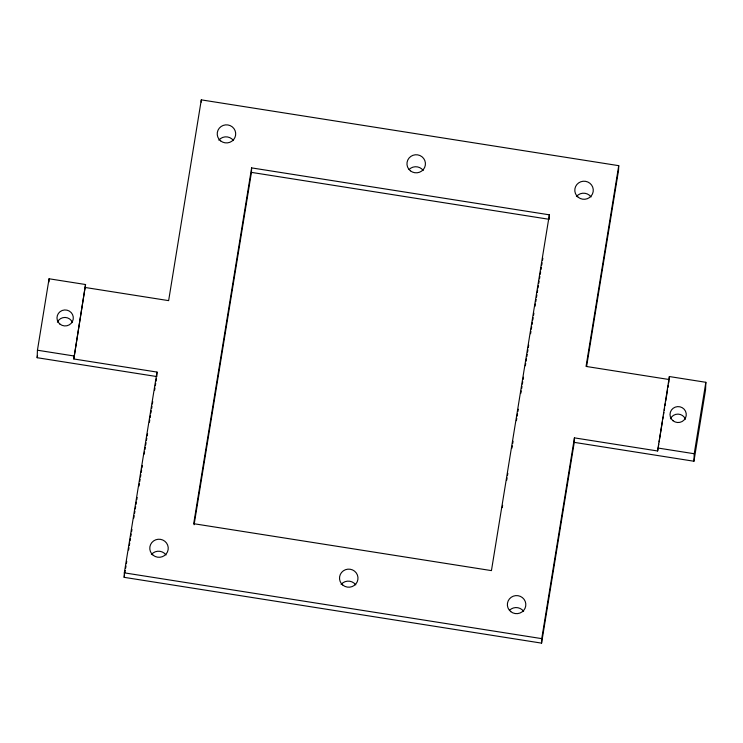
<?xml version="1.0" encoding="UTF-8"?>
<svg xmlns="http://www.w3.org/2000/svg" width="743" height="743" viewBox="0 0 743 743"><rect width="100%" height="100%" fill="white"/><g stroke="black" fill="none" stroke-linecap="round" stroke-linejoin="round"><path stroke-width="1.11" d="M37.15 357.708L37.438 350.222L49.066 278.774L85.556 284.523L73.808 358.971L157.005 372.076L156.829 376.571L37.15 357.708L37.521 355.442M48.945 281.987L49.066 278.774M73.808 358.971L85.556 284.523M657.992 448.716L657.62 450.982L574.423 437.868L574.255 442.364L541.573 643.132L124.155 577.339L124.322 572.844L157.005 372.076M201.223 102.116L201.307 99.868L618.733 165.67L618.557 170.166L586.626 366.355M251.44 172.385L251.617 167.89L549.356 214.82L549.188 219.315L251.44 172.385L194.09 524.753M541.573 643.132L541.749 638.636L574.423 437.868M657.62 450.982L669.359 376.543L705.85 382.301L705.562 389.787L693.934 461.236L574.255 442.364M669.285 378.54L669.359 376.543M693.934 461.236L694.222 453.741L705.85 382.301M201.307 99.868L168.633 300.636L85.436 287.522M124.155 577.339L124.527 575.054M124.898 572.769L125.27 570.494M125.641 568.209L126.013 565.934M126.384 563.649L126.756 561.364M128.613 549.959L128.976 547.675M129.347 545.399L129.719 543.114M130.09 540.83L130.462 538.554M130.833 536.27L131.205 533.994M131.576 531.709L131.948 529.425M133.805 518.02L134.177 515.735M134.548 513.459L134.92 511.175M135.291 508.899L135.663 506.615M136.034 504.33L136.406 502.054M136.777 499.77L137.149 497.485M139.006 486.08L139.378 483.795M139.749 481.52L140.121 479.235M140.492 476.96L140.864 474.675M141.235 472.39L141.607 470.115M141.978 467.83L142.35 465.545M144.207 454.14L144.579 451.855M144.95 449.58L145.322 447.295M145.693 445.02L146.065 442.735M146.436 440.45L146.808 438.175M147.179 435.89L147.551 433.606M149.408 422.2L149.78 419.925M150.151 417.64L150.523 415.356M150.885 413.08L151.256 410.795M151.628 408.511L151.999 406.235M152.371 403.951L152.742 401.666M154.6 390.261L154.971 387.985M155.343 385.701L155.714 383.416M156.086 381.14L156.457 378.856M251.617 167.89L193.7 523.694L491.439 570.615L549.356 214.82M502.259 507.608L502.63 505.324M506.726 480.154L507.097 477.87M507.469 475.576L507.84 473.291M511.946 448.122L512.317 445.837M512.689 443.543L513.06 441.258M516.413 420.668L516.784 418.374M517.156 416.089L517.527 413.805M517.899 411.511L518.27 409.226M520.88 393.205L521.252 390.92M521.623 388.635L521.995 386.341M522.366 384.057L522.738 381.772M523.118 379.478L523.49 377.193M525.347 365.751L525.719 363.466M526.09 361.172L526.462 358.888M526.843 356.603L527.214 354.309M527.586 352.024L527.957 349.739M528.329 347.445L528.7 345.161M530.567 333.718L530.939 331.434M531.31 329.14L531.682 326.855M532.053 324.57L532.425 322.276M532.796 319.992L533.168 317.698M533.539 315.413L533.911 313.128M535.034 306.265L535.406 303.971M535.777 301.686L536.149 299.401M536.52 297.107L536.892 294.822M537.263 292.538L537.635 290.244M538.016 287.959L538.387 285.665M538.759 283.38L539.13 281.095M539.502 278.801L539.873 276.517M540.245 274.232L540.616 271.938M540.988 269.653L541.359 267.369M541.74 265.075L542.111 262.79M542.483 260.496L542.854 258.211M618.733 165.67L586.051 366.429L669.248 379.543M658.354 446.45L658.725 444.184M659.097 441.918L662.422 421.504M662.784 419.228L663.155 416.962M663.527 414.696L663.898 412.43M664.261 410.164L664.632 407.888M665.004 405.622L665.375 403.356M665.737 401.09L667.585 389.75M667.957 387.484L668.328 385.208M668.691 382.942L669.062 380.676M37.438 350.222L73.928 355.971M657.731 447.992L694.222 453.741M124.322 572.844L541.749 638.636M670.437 418.801A8.127 7.959 2.2 0 1 685.445 419.228M57.397 322.165A8.173 8.006 2.2 0 1 72.489 322.592M576.41 196.523A9.241 9.046 2.2 0 1 591.066 196.932M509.494 610.309A9.241 9.046 2.2 0 1 523.62 611.313M151.386 554.529A9.241 9.046 2.2 0 1 166.033 554.947M218.832 140.158A9.241 9.046 2.2 0 1 233.478 140.566M409.105 169.478A9.241 9.046 2.2 0 1 423.222 170.472M341.121 584.444A9.241 9.046 2.2 0 1 355.767 584.852M59.997 324.152A8.173 8.006 2.2 0 0 73.213 319.221A8.173 8.006 2.2 0 0 62.217 310.472A8.173 8.006 2.2 0 0 59.997 324.152M578.221 197.267A9.241 9.046 2.2 0 0 593.165 191.685A9.241 9.046 2.2 0 0 580.738 181.794A9.241 9.046 2.2 0 0 578.221 197.267M510.775 611.638A9.241 9.046 2.2 0 0 525.719 606.065A9.241 9.046 2.2 0 0 513.292 596.174A9.241 9.046 2.2 0 0 510.775 611.638M153.188 555.272A9.241 9.046 2.2 0 0 168.132 549.699A9.241 9.046 2.2 0 0 155.714 539.808A9.241 9.046 2.2 0 0 153.188 555.272M220.643 140.901A9.241 9.046 2.2 0 0 235.587 135.319A9.241 9.046 2.2 0 0 223.16 125.428A9.241 9.046 2.2 0 0 220.643 140.901M410.377 170.806A9.241 9.046 2.2 0 0 425.321 165.225A9.241 9.046 2.2 0 0 412.894 155.333A9.241 9.046 2.2 0 0 410.377 170.806M342.932 585.187A9.241 9.046 2.2 0 0 357.875 579.605A9.241 9.046 2.2 0 0 345.449 569.714A9.241 9.046 2.2 0 0 342.932 585.187M673.019 420.742A8.127 7.959 2.2 0 0 686.17 415.839A8.127 7.959 2.2 0 0 675.238 407.127A8.127 7.959 2.2 0 0 673.019 420.742"/></g></svg>
